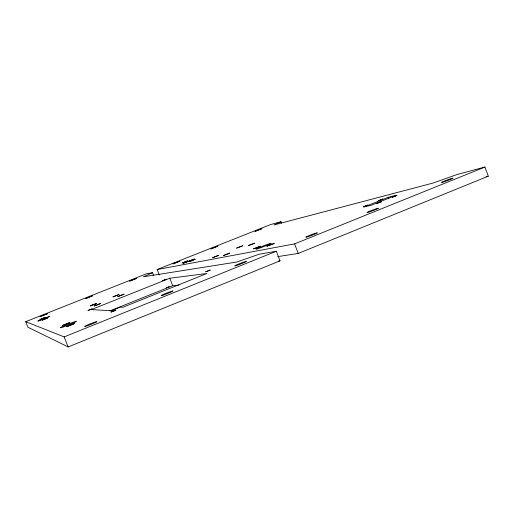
<?xml version="1.0" encoding="UTF-8"?>
<svg xmlns="http://www.w3.org/2000/svg" width="514" height="514" viewBox="0 0 514 514"><rect width="100%" height="100%" fill="white"/><g stroke="black" fill="none" stroke-linecap="round" stroke-linejoin="round"><path stroke-width="0.77" d="M96.144 303.678L96.452 303.478L95.777 303.678M168.926 286.773L169.241 286.594L168.759 286.696M91.106 305.509L90.387 305.894L91.062 305.702M95.752 303.864L96.234 303.639M281.428 223.127L280.907 221.765L273.923 224.997L433.154 183.01L457.229 174.471L484.908 167.05L488.3 176.186L298.255 253.428L277.727 256.608M152.523 272.716L143.419 276.802L236.851 262.012L259.242 254.205L276.359 251.237L280.04 260.836L68.163 346.95L27.91 327.225L25.7 321.668L146.535 273.756L152.523 272.716L153.615 275.517M95.199 304.108L95.835 303.832M91.023 305.534L91.653 305.265M91.588 305.284L92.321 304.982M94.531 304.391L95.263 304.082M167.705 287.3L168.181 287.108M92.282 304.995L93.85 304.372M94.57 304.378L92.224 305.297M25.7 321.668L64.173 336.901L276.359 251.237M159.289 274.932L157.181 269.535L294.599 243.874L484.908 167.05M388.186 197.286L363.739 207.097L371.41 205.195L396.288 195.198L388.186 197.286L388.738 198.745M109.9 310.912L172.685 285.681L179.001 285.122M169.787 278.247L91.402 309.589L111.281 310.758L120.128 307.199L122.846 307.282L206.924 273.461L169.787 278.247L172.685 285.681M157.181 269.535L270.814 224.477L280.907 221.765M93.837 304.378L95.302 303.832M167.204 287.499L166.26 287.846M91.537 305.547L92.263 305.277M95.238 303.858L96.253 303.517M91.601 305.522L90.586 305.856M485.981 176.765L488.3 176.186M278.466 261.054L280.04 260.836M64.173 336.901L68.163 346.95M294.599 243.874L298.255 253.428M124.002 294.175L117.777 296.649L124.002 294.175M100.641 303.498L94.37 306.003L100.641 303.498M91.993 308.914L88.087 310.475L91.993 308.914M92.392 295.891L85.42 298.653L92.392 295.891M74.299 323.653L66.743 326.686L74.299 323.653M69.596 322.638L62.406 325.516L69.596 322.638M49.678 316.412L37.952 321.07L49.678 316.412M274.2 243.45L267.004 246.219L274.2 243.45M47.635 317.993L42.135 320.183L47.635 317.993M45.052 317.491L39.931 319.522L45.052 317.491M47.301 313.778L40.176 316.605L47.301 313.778M260.36 246.225L253.505 248.866L260.36 246.225M254.494 243.238L248.268 245.634L254.494 243.238M261.851 228.704L255.13 231.3L261.851 228.704M210.22 270.062L205.754 271.777L210.22 270.062M229.61 253.177L223.404 255.574L229.61 253.177M218.701 255.329L212.719 257.642L218.701 255.329M217.595 246.257L210.817 248.879L217.595 246.257M166.363 279.218L162.552 280.708L166.363 279.218M195.121 259.377L189.859 261.408L195.121 259.377M115.766 310.205L111.063 312.056L115.766 310.205M396.859 195.487L392.407 197.17L396.859 195.487M187.597 260.887L182.579 262.847L187.597 260.887M381.606 201.617L376.987 203.364L381.606 201.617M382.827 199.079L378.355 200.736L382.827 199.079M179.849 261.234L173.019 263.868L179.849 261.234M367.883 205.073L363.571 206.673L367.883 205.073M119.049 294.509L113.035 296.867L119.049 294.509M242.505 245.853L236.646 248.114L242.505 245.853M136.576 278.402L129.714 281.087L136.576 278.402M194.324 258.992L183.112 263.348L194.324 258.992M63.344 326.917A8.642 0.45 -21.6 0 0 76.342 321.481A8.642 0.45 -21.6 0 0 65.541 325.221A8.642 0.45 -21.6 0 0 63.344 326.917M87.084 325.837A6.56 0.392 -21.6 0 0 96.87 321.693A6.56 0.392 -21.6 0 0 88.524 324.54A6.56 0.392 -21.6 0 0 87.084 325.837M236.594 265.455A6.284 0.366 -21.1 0 0 246.334 261.523A6.284 0.366 -21.1 0 0 238.978 263.875A6.284 0.366 -21.1 0 0 236.594 265.455M163.831 294.888A6.399 0.385 -21.3 0 0 173.038 290.982A6.399 0.385 -21.3 0 0 164.39 293.957A6.399 0.385 -21.3 0 0 163.831 294.888M258.478 248.519A8.205 0.418 -21 0 0 271.103 243.45A8.205 0.418 -21 0 0 261.247 246.707A8.205 0.418 -21 0 0 258.478 248.519M307.95 236.684A6.213 0.353 -20.8 0 0 317.356 232.887A6.213 0.353 -20.8 0 0 309.563 235.425A6.213 0.353 -20.8 0 0 307.95 236.684M369.36 211.922A6.174 0.341 -20.6 0 0 378.471 208.241A6.174 0.341 -20.6 0 0 370.324 210.933A6.174 0.341 -20.6 0 0 369.36 211.922M444.289 181.705A6.162 0.321 -20.4 0 0 453.059 178.165A6.162 0.321 -20.4 0 0 444.494 181.031A6.162 0.321 -20.4 0 0 444.289 181.705"/></g></svg>
